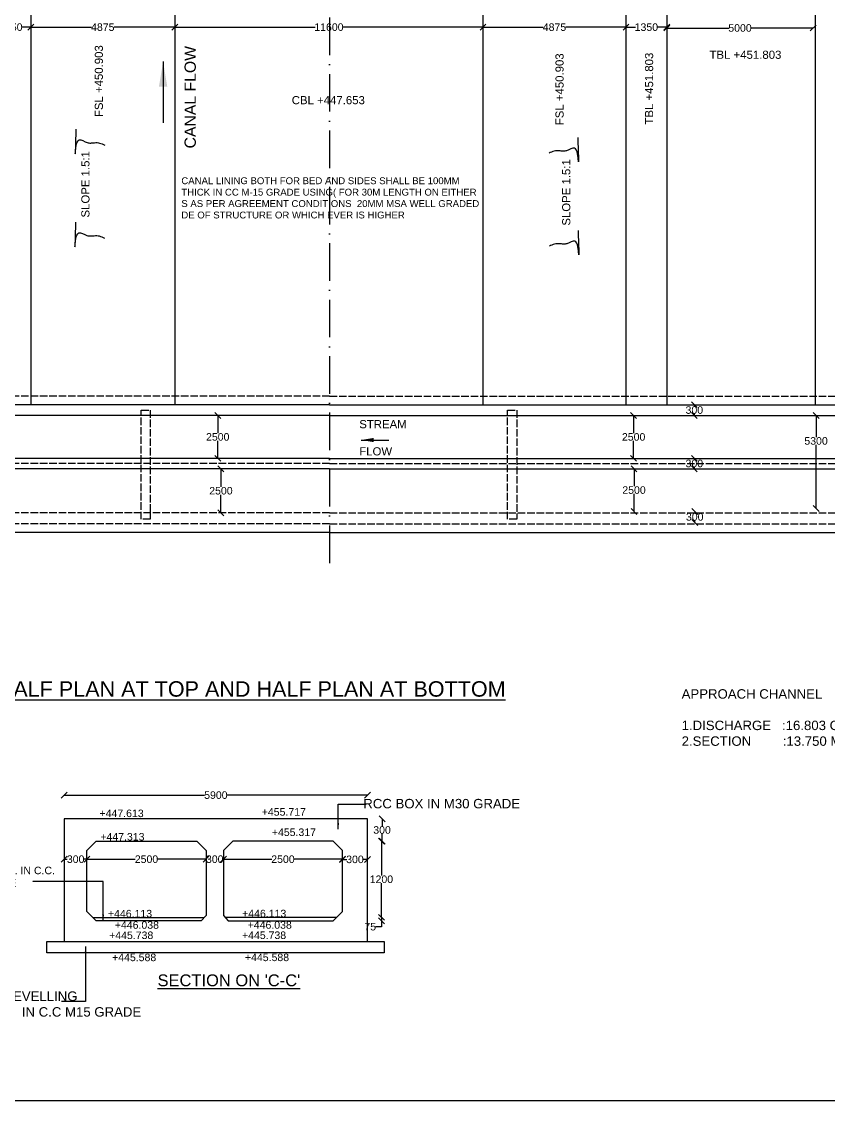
# Model space of a CAD drawing. Header units: millimetres. Extents: x 5124 to 3633060, y 2311 to 45957943.
# Drawn here: x 3599279 to 3612145, y 45929892 to 45947104 of the extents above; entities that cross this region are included whole.
import ezdxf

# ---------------------------------------------------------------- set-up
doc = ezdxf.new("R2010")
doc.units = ezdxf.units.MM
doc.header["$MEASUREMENT"] = 0
doc.linetypes.add('ACAD_ISO02W100', pattern=[15, 12, -3])
doc.linetypes.add('ACAD_ISO10W100', pattern=[18, 12, -3, 0, -3])
for name, color, linetype in [('DIMENSION', 7, 'Continuous'), ('DRAWING', 7, 'Continuous'), ('TEXT', 7, 'Continuous')]:
    doc.layers.add(name, color=color, linetype=linetype)
doc.styles.get("Standard").update_dxf_attribs({"font": 'arial.ttf', "height": 120})
doc.dimstyles.get("Standard").update_dxf_attribs({"dimtxt": 200, "dimasz": 110, "dimexe": 0.18, "dimexo": 0.0625, "dimgap": 0.09, "dimtad": 0, "dimtih": 1, "dimtoh": 1, "dimdec": 0, "dimzin": 0, "dimdsep": 46, "dimtxsty": 'Standard', "dimblk": 'OBLIQUE', "dimcen": 0.09, "dimse1": 1, "dimse2": 1, "dimadec": 0, "dimazin": 0, "dimtfac": 1, "dimtdec": 0, "dimtofl": 0, "dimtmove": 0, "dimatfit": 3, "dimfxl": 1, "dimtolj": 1, "dimtzin": 0, "dimarcsym": 0})

# ---------------------------------------------------------------- blocks, each defined once
blk = doc.blocks.new('_Oblique')
at = {"color": 0, "linetype": 'ByBlock', "lineweight": -2}
blk.add_line((-0.5, -0.5), (0.5, 0.5), dxfattribs=at)
blk = doc.blocks.new('*D60')
at = {"layer": 'Defpoints', "color": 0, "transparency": 16777216}
for p in [(3604795, 45934762), (3599959, 45934386), (3604795, 45934386)]:
    blk.add_point(p, dxfattribs=at)
at = {"layer": 'DIMENSION', "color": 0, "lineweight": -2, "transparency": 16777216}
for p, q in [((3599959, 45934762), (3602198, 45934762)), ((3604795, 45934762), (3602556, 45934762))]:
    blk.add_line(p, q, dxfattribs=at)
at = {"layer": 'DIMENSION', "color": 0, "lineweight": -2, "transparency": 16777216, "xscale": 95, "yscale": 95, "zscale": 95, "rotation": 180}
blk.add_blockref('_Oblique', (3599959, 45934762), dxfattribs=at)
at = {"layer": 'DIMENSION', "color": 0, "lineweight": -2, "transparency": 16777216, "xscale": 95, "yscale": 95, "zscale": 95}
blk.add_blockref('_Oblique', (3604795, 45934762), dxfattribs=at)
at = {"layer": 'DIMENSION', "color": 0, "transparency": 16777216, "insert": (3602377, 45934762), "char_height": 120, "attachment_point": 5}
blk.add_mtext('\\A1;5900', dxfattribs=at)
blk = doc.blocks.new('*D61')
at = {"layer": 'Defpoints', "color": 0, "transparency": 16777216}
for p in [(3599959, 45933740), (3599959, 45933740), (3600322, 45933740)]:
    blk.add_point(p, dxfattribs=at)
at = {"layer": 'DIMENSION', "color": 0, "lineweight": -2, "transparency": 16777216}
for p, q in [((3599959, 45933740), (3600008, 45933740)), ((3600322, 45933740), (3600273, 45933740))]:
    blk.add_line(p, q, dxfattribs=at)
at = {"layer": 'DIMENSION', "color": 0, "lineweight": -2, "transparency": 16777216, "xscale": 95, "yscale": 95, "zscale": 95, "rotation": 180}
blk.add_blockref('_Oblique', (3599959, 45933740), dxfattribs=at)
at = {"layer": 'DIMENSION', "color": 0, "lineweight": -2, "transparency": 16777216, "xscale": 95, "yscale": 95, "zscale": 95}
blk.add_blockref('_Oblique', (3600322, 45933740), dxfattribs=at)
at = {"layer": 'DIMENSION', "color": 0, "transparency": 16777216, "insert": (3600141, 45933740), "char_height": 120, "attachment_point": 5}
blk.add_mtext('\\A1;300', dxfattribs=at)
blk = doc.blocks.new('*D62')
at = {"layer": 'Defpoints', "color": 0, "transparency": 16777216}
for p in [(3602220, 45937515), (3600322, 45933740), (3602220, 45933740)]:
    blk.add_point(p, dxfattribs=at)
at = {"layer": 'DIMENSION', "color": 0, "lineweight": -2, "transparency": 16777216}
for p, q in [((3600322, 45933740), (3601091, 45933740)), ((3602220, 45933740), (3601451, 45933740))]:
    blk.add_line(p, q, dxfattribs=at)
at = {"layer": 'DIMENSION', "color": 0, "lineweight": -2, "transparency": 16777216, "xscale": 95, "yscale": 95, "zscale": 95, "rotation": 180}
blk.add_blockref('_Oblique', (3600322, 45933740), dxfattribs=at)
at = {"layer": 'DIMENSION', "color": 0, "lineweight": -2, "transparency": 16777216, "xscale": 95, "yscale": 95, "zscale": 95}
blk.add_blockref('_Oblique', (3602220, 45933740), dxfattribs=at)
at = {"layer": 'DIMENSION', "color": 0, "transparency": 16777216, "insert": (3601271, 45933740), "char_height": 120, "attachment_point": 5}
blk.add_mtext('\\A1;2500', dxfattribs=at)
blk = doc.blocks.new('*D63')
at = {"layer": 'Defpoints', "color": 0, "transparency": 16777216}
for p in [(3602497, 45937515), (3602220, 45933740), (3602497, 45933740)]:
    blk.add_point(p, dxfattribs=at)
at = {"layer": 'DIMENSION', "color": 0, "lineweight": -2, "transparency": 16777216}
for p, q in [((3602220, 45933740), (3602226, 45933740)), ((3602497, 45933740), (3602491, 45933740))]:
    blk.add_line(p, q, dxfattribs=at)
at = {"layer": 'DIMENSION', "color": 0, "lineweight": -2, "transparency": 16777216, "xscale": 95, "yscale": 95, "zscale": 95, "rotation": 180}
blk.add_blockref('_Oblique', (3602220, 45933740), dxfattribs=at)
at = {"layer": 'DIMENSION', "color": 0, "lineweight": -2, "transparency": 16777216, "xscale": 95, "yscale": 95, "zscale": 95}
blk.add_blockref('_Oblique', (3602497, 45933740), dxfattribs=at)
at = {"layer": 'DIMENSION', "color": 0, "transparency": 16777216, "insert": (3602359, 45933740), "char_height": 120, "attachment_point": 5}
blk.add_mtext('\\A1;300', dxfattribs=at)
blk = doc.blocks.new('*D64')
at = {"layer": 'Defpoints', "color": 0, "transparency": 16777216}
for p in [(3604396, 45937515), (3602497, 45933740), (3604396, 45933740)]:
    blk.add_point(p, dxfattribs=at)
at = {"layer": 'DIMENSION', "color": 0, "lineweight": -2, "transparency": 16777216}
for p, q in [((3602497, 45933740), (3603267, 45933740)), ((3604396, 45933740), (3603627, 45933740))]:
    blk.add_line(p, q, dxfattribs=at)
at = {"layer": 'DIMENSION', "color": 0, "lineweight": -2, "transparency": 16777216, "xscale": 95, "yscale": 95, "zscale": 95, "rotation": 180}
blk.add_blockref('_Oblique', (3602497, 45933740), dxfattribs=at)
at = {"layer": 'DIMENSION', "color": 0, "lineweight": -2, "transparency": 16777216, "xscale": 95, "yscale": 95, "zscale": 95}
blk.add_blockref('_Oblique', (3604396, 45933740), dxfattribs=at)
at = {"layer": 'DIMENSION', "color": 0, "transparency": 16777216, "insert": (3603447, 45933740), "char_height": 120, "attachment_point": 5}
blk.add_mtext('\\A1;2500', dxfattribs=at)
blk = doc.blocks.new('*D65')
at = {"layer": 'Defpoints', "color": 0, "transparency": 16777216}
for p in [(3604795, 45937515), (3604396, 45933740), (3604795, 45933737)]:
    blk.add_point(p, dxfattribs=at)
at = {"layer": 'DIMENSION', "color": 0, "lineweight": -2, "transparency": 16777216}
for p, q in [((3604396, 45933737), (3604463, 45933737)), ((3604795, 45933737), (3604728, 45933737))]:
    blk.add_line(p, q, dxfattribs=at)
at = {"layer": 'DIMENSION', "color": 0, "lineweight": -2, "transparency": 16777216, "xscale": 95, "yscale": 95, "zscale": 95, "rotation": 180}
blk.add_blockref('_Oblique', (3604396, 45933737), dxfattribs=at)
at = {"layer": 'DIMENSION', "color": 0, "lineweight": -2, "transparency": 16777216, "xscale": 95, "yscale": 95, "zscale": 95}
blk.add_blockref('_Oblique', (3604795, 45933737), dxfattribs=at)
at = {"layer": 'DIMENSION', "color": 0, "transparency": 16777216, "insert": (3604595, 45933737), "char_height": 120, "attachment_point": 5}
blk.add_mtext('\\A1;300', dxfattribs=at)
blk = doc.blocks.new('*D66')
at = {"layer": 'Defpoints', "color": 0, "transparency": 16777216}
for p in [(3604248, 45934386), (3605027, 45934386), (3604248, 45934027)]:
    blk.add_point(p, dxfattribs=at)
at = {"layer": 'DIMENSION', "color": 0, "lineweight": -2, "transparency": 16777216}
for p, q in [((3605027, 45934386), (3605027, 45934268)), ((3605027, 45934027), (3605027, 45934145))]:
    blk.add_line(p, q, dxfattribs=at)
at = {"layer": 'DIMENSION', "color": 0, "lineweight": -2, "transparency": 16777216, "xscale": 95, "yscale": 95, "zscale": 95}
for p, rotation in [((3605027, 45934386), 90), ((3605027, 45934027), 270)]:
    blk.add_blockref('_Oblique', p, dxfattribs=dict(at, rotation=rotation))
at = {"layer": 'DIMENSION', "color": 0, "transparency": 16777216, "insert": (3605027, 45934206), "char_height": 120, "attachment_point": 5}
blk.add_mtext('\\A1;300', dxfattribs=at)
blk = doc.blocks.new('*D67')
at = {"layer": 'Defpoints', "color": 0, "transparency": 16777216}
for p in [(3604248, 45934027), (3604302, 45932813), (3605017, 45932813)]:
    blk.add_point(p, dxfattribs=at)
at = {"layer": 'DIMENSION', "color": 0, "lineweight": -2, "transparency": 16777216}
for p, q in [((3605017, 45934027), (3605017, 45933481)), ((3605017, 45932813), (3605017, 45933358))]:
    blk.add_line(p, q, dxfattribs=at)
at = {"layer": 'DIMENSION', "color": 0, "lineweight": -2, "transparency": 16777216, "xscale": 95, "yscale": 95, "zscale": 95}
for p, rotation in [((3605017, 45934027), 90), ((3605017, 45932813), 270)]:
    blk.add_blockref('_Oblique', p, dxfattribs=dict(at, rotation=rotation))
at = {"layer": 'DIMENSION', "color": 0, "transparency": 16777216, "insert": (3605017, 45933420), "char_height": 120, "attachment_point": 5}
blk.add_mtext('\\A1;1200', dxfattribs=at)
blk = doc.blocks.new('*D68')
at = {"layer": 'Defpoints', "color": 0, "transparency": 16777216}
for p in [(3604248, 45932758), (3604302, 45932813), (3605019, 45932758)]:
    blk.add_point(p, dxfattribs=at)
at = {"layer": 'DIMENSION', "color": 0, "lineweight": -2, "transparency": 16777216}
for p, q in [((3605019, 45932813), (3605019, 45932758)), ((3605019, 45932758), (3605019, 45932663)), ((3605019, 45932663), (3604924, 45932663))]:
    blk.add_line(p, q, dxfattribs=at)
at = {"layer": 'DIMENSION', "color": 0, "lineweight": -2, "transparency": 16777216, "xscale": 95, "yscale": 95, "zscale": 95}
for p, rotation in [((3605019, 45932813), 90), ((3605019, 45932758), 270)]:
    blk.add_blockref('_Oblique', p, dxfattribs=dict(at, rotation=rotation))
at = {"layer": 'DIMENSION', "color": 0, "transparency": 16777216, "insert": (3604838, 45932663), "char_height": 120, "attachment_point": 5}
blk.add_mtext('\\A1;75', dxfattribs=at)
blk = doc.blocks.new('*D150')
at = {"layer": 'Defpoints', "color": 0, "linetype": 'Continuous', "transparency": 16777216}
for p in [(3602407, 45940818), (3602407, 45940818), (3602462, 45940136)]:
    blk.add_point(p, dxfattribs=at)
at = {"layer": 'DIMENSION', "color": 0, "linetype": 'Continuous', "lineweight": -2, "transparency": 16777216}
for p, q in [((3602407, 45940818), (3602407, 45940538)), ((3602407, 45940136), (3602407, 45940416))]:
    blk.add_line(p, q, dxfattribs=at)
at = {"layer": 'DIMENSION', "color": 0, "linetype": 'Continuous', "lineweight": -2, "transparency": 16777216, "xscale": 95, "yscale": 95, "zscale": 95}
for p, rotation in [((3602407, 45940818), 90), ((3602407, 45940136), 270)]:
    blk.add_blockref('_Oblique', p, dxfattribs=dict(at, rotation=rotation))
at = {"layer": 'DIMENSION', "color": 0, "linetype": 'Continuous', "transparency": 16777216, "insert": (3602407, 45940477), "char_height": 120, "attachment_point": 5}
blk.add_mtext('\\A1;2500', dxfattribs=at)
blk = doc.blocks.new('*D151')
at = {"layer": 'Defpoints', "color": 0, "linetype": 'Continuous', "transparency": 16777216}
for p in [(3602458, 45939970), (3602458, 45939265), (3602458, 45939265)]:
    blk.add_point(p, dxfattribs=at)
at = {"layer": 'DIMENSION', "color": 0, "linetype": 'Continuous', "lineweight": -2, "transparency": 16777216}
for p, q in [((3602458, 45939970), (3602458, 45939679)), ((3602458, 45939265), (3602458, 45939556))]:
    blk.add_line(p, q, dxfattribs=at)
at = {"layer": 'DIMENSION', "color": 0, "linetype": 'Continuous', "lineweight": -2, "transparency": 16777216, "xscale": 95, "yscale": 95, "zscale": 95}
for p, rotation in [((3602458, 45939970), 90), ((3602458, 45939265), 270)]:
    blk.add_blockref('_Oblique', p, dxfattribs=dict(at, rotation=rotation))
at = {"layer": 'DIMENSION', "color": 0, "linetype": 'Continuous', "transparency": 16777216, "insert": (3602458, 45939618), "char_height": 120, "attachment_point": 5}
blk.add_mtext('\\A1;2500', dxfattribs=at)
blk = doc.blocks.new('*D153')
at = {"layer": 'Defpoints', "color": 0, "linetype": 'Continuous', "transparency": 16777216}
for p in [(3598790, 45947014), (3599426, 45947014), (3599426, 45947014)]:
    blk.add_point(p, dxfattribs=at)
at = {"layer": 'DIMENSION', "color": 0, "linetype": 'Continuous', "lineweight": -2, "transparency": 16777216}
for p, q in [((3598790, 45947014), (3598934, 45947014)), ((3599426, 45947014), (3599281, 45947014))]:
    blk.add_line(p, q, dxfattribs=at)
at = {"layer": 'DIMENSION', "color": 0, "linetype": 'Continuous', "lineweight": -2, "transparency": 16777216, "xscale": 95, "yscale": 95, "zscale": 95, "rotation": 180}
blk.add_blockref('_Oblique', (3598790, 45947014), dxfattribs=at)
at = {"layer": 'DIMENSION', "color": 0, "linetype": 'Continuous', "lineweight": -2, "transparency": 16777216, "xscale": 95, "yscale": 95, "zscale": 95}
blk.add_blockref('_Oblique', (3599426, 45947014), dxfattribs=at)
at = {"layer": 'DIMENSION', "color": 0, "linetype": 'Continuous', "transparency": 16777216, "insert": (3599108, 45947014), "char_height": 120, "attachment_point": 5}
blk.add_mtext('\\A1;1350', dxfattribs=at)
blk = doc.blocks.new('*D155')
at = {"layer": 'Defpoints', "color": 0, "linetype": 'Continuous', "transparency": 16777216}
for p in [(3599426, 45947014), (3601723, 45947014), (3601723, 45947014)]:
    blk.add_point(p, dxfattribs=at)
at = {"layer": 'DIMENSION', "color": 0, "linetype": 'Continuous', "lineweight": -2, "transparency": 16777216}
for p, q in [((3599426, 45947014), (3600392, 45947014)), ((3601723, 45947014), (3600756, 45947014))]:
    blk.add_line(p, q, dxfattribs=at)
at = {"layer": 'DIMENSION', "color": 0, "linetype": 'Continuous', "lineweight": -2, "transparency": 16777216, "xscale": 95, "yscale": 95, "zscale": 95, "rotation": 180}
blk.add_blockref('_Oblique', (3599426, 45947014), dxfattribs=at)
at = {"layer": 'DIMENSION', "color": 0, "linetype": 'Continuous', "lineweight": -2, "transparency": 16777216, "xscale": 95, "yscale": 95, "zscale": 95}
blk.add_blockref('_Oblique', (3601723, 45947014), dxfattribs=at)
at = {"layer": 'DIMENSION', "color": 0, "linetype": 'Continuous', "transparency": 16777216, "insert": (3600574, 45947014), "char_height": 120, "attachment_point": 5}
blk.add_mtext('\\A1;4875', dxfattribs=at)
blk = doc.blocks.new('*D156')
at = {"layer": 'Defpoints', "color": 0, "linetype": 'Continuous', "transparency": 16777216}
for p in [(3601723, 45947014), (3606637, 45947014), (3606637, 45947014)]:
    blk.add_point(p, dxfattribs=at)
at = {"layer": 'DIMENSION', "color": 0, "linetype": 'Continuous', "lineweight": -2, "transparency": 16777216}
for p, q in [((3601723, 45947014), (3603960, 45947014)), ((3606637, 45947014), (3604400, 45947014))]:
    blk.add_line(p, q, dxfattribs=at)
at = {"layer": 'DIMENSION', "color": 0, "linetype": 'Continuous', "lineweight": -2, "transparency": 16777216, "xscale": 95, "yscale": 95, "zscale": 95, "rotation": 180}
blk.add_blockref('_Oblique', (3601723, 45947014), dxfattribs=at)
at = {"layer": 'DIMENSION', "color": 0, "linetype": 'Continuous', "lineweight": -2, "transparency": 16777216, "xscale": 95, "yscale": 95, "zscale": 95}
blk.add_blockref('_Oblique', (3606637, 45947014), dxfattribs=at)
at = {"layer": 'DIMENSION', "color": 0, "linetype": 'Continuous', "transparency": 16777216, "insert": (3604180, 45947014), "char_height": 120, "attachment_point": 5}
blk.add_mtext('\\A1;11600', dxfattribs=at)
blk = doc.blocks.new('*D158')
at = {"layer": 'Defpoints', "color": 0, "linetype": 'Continuous', "transparency": 16777216}
for p in [(3606637, 45947014), (3608917, 45947014), (3608917, 45947014)]:
    blk.add_point(p, dxfattribs=at)
at = {"layer": 'DIMENSION', "color": 0, "linetype": 'Continuous', "lineweight": -2, "transparency": 16777216}
for p, q in [((3606637, 45947014), (3607595, 45947014)), ((3608917, 45947014), (3607959, 45947014))]:
    blk.add_line(p, q, dxfattribs=at)
at = {"layer": 'DIMENSION', "color": 0, "linetype": 'Continuous', "lineweight": -2, "transparency": 16777216, "xscale": 95, "yscale": 95, "zscale": 95, "rotation": 180}
blk.add_blockref('_Oblique', (3606637, 45947014), dxfattribs=at)
at = {"layer": 'DIMENSION', "color": 0, "linetype": 'Continuous', "lineweight": -2, "transparency": 16777216, "xscale": 95, "yscale": 95, "zscale": 95}
blk.add_blockref('_Oblique', (3608917, 45947014), dxfattribs=at)
at = {"layer": 'DIMENSION', "color": 0, "linetype": 'Continuous', "transparency": 16777216, "insert": (3607777, 45947014), "char_height": 120, "attachment_point": 5}
blk.add_mtext('\\A1;4875', dxfattribs=at)
blk = doc.blocks.new('*D159')
at = {"layer": 'Defpoints', "color": 0, "linetype": 'Continuous', "transparency": 16777216}
for p in [(3608917, 45947014), (3609567, 45947014), (3609567, 45947014)]:
    blk.add_point(p, dxfattribs=at)
at = {"layer": 'DIMENSION', "color": 0, "linetype": 'Continuous', "lineweight": -2, "transparency": 16777216}
for p, q in [((3608917, 45947014), (3609069, 45947014)), ((3609567, 45947014), (3609415, 45947014))]:
    blk.add_line(p, q, dxfattribs=at)
at = {"layer": 'DIMENSION', "color": 0, "linetype": 'Continuous', "lineweight": -2, "transparency": 16777216, "xscale": 95, "yscale": 95, "zscale": 95, "rotation": 180}
blk.add_blockref('_Oblique', (3608917, 45947014), dxfattribs=at)
at = {"layer": 'DIMENSION', "color": 0, "linetype": 'Continuous', "lineweight": -2, "transparency": 16777216, "xscale": 95, "yscale": 95, "zscale": 95}
blk.add_blockref('_Oblique', (3609567, 45947014), dxfattribs=at)
at = {"layer": 'DIMENSION', "color": 0, "linetype": 'Continuous', "transparency": 16777216, "insert": (3609242, 45947014), "char_height": 120, "attachment_point": 5}
blk.add_mtext('\\A1;1350', dxfattribs=at)
blk = doc.blocks.new('*D160')
at = {"layer": 'Defpoints', "color": 0, "linetype": 'Continuous', "transparency": 16777216}
for p in [(3609567, 45947014), (3611903, 45947014), (3611903, 45947001)]:
    blk.add_point(p, dxfattribs=at)
at = {"layer": 'DIMENSION', "color": 0, "linetype": 'Continuous', "lineweight": -2, "transparency": 16777216}
for p, q in [((3609567, 45947001), (3610556, 45947001)), ((3611903, 45947001), (3610914, 45947001))]:
    blk.add_line(p, q, dxfattribs=at)
at = {"layer": 'DIMENSION', "color": 0, "linetype": 'Continuous', "lineweight": -2, "transparency": 16777216, "xscale": 95, "yscale": 95, "zscale": 95, "rotation": 180}
blk.add_blockref('_Oblique', (3609567, 45947001), dxfattribs=at)
at = {"layer": 'DIMENSION', "color": 0, "linetype": 'Continuous', "lineweight": -2, "transparency": 16777216, "xscale": 95, "yscale": 95, "zscale": 95}
blk.add_blockref('_Oblique', (3611903, 45947001), dxfattribs=at)
at = {"layer": 'DIMENSION', "color": 0, "linetype": 'Continuous', "transparency": 16777216, "insert": (3610735, 45947001), "char_height": 120, "attachment_point": 5}
blk.add_mtext('\\A1;5000', dxfattribs=at)
blk = doc.blocks.new('*D163')
at = {"layer": 'Defpoints', "color": 0, "linetype": 'Continuous', "transparency": 16777216}
for p in [(3609039, 45940818), (3609039, 45940818), (3609039, 45940136)]:
    blk.add_point(p, dxfattribs=at)
at = {"layer": 'DIMENSION', "color": 0, "linetype": 'Continuous', "lineweight": -2, "transparency": 16777216}
for p, q in [((3609039, 45940818), (3609039, 45940538)), ((3609039, 45940136), (3609039, 45940416))]:
    blk.add_line(p, q, dxfattribs=at)
at = {"layer": 'DIMENSION', "color": 0, "linetype": 'Continuous', "lineweight": -2, "transparency": 16777216, "xscale": 95, "yscale": 95, "zscale": 95}
for p, rotation in [((3609039, 45940818), 90), ((3609039, 45940136), 270)]:
    blk.add_blockref('_Oblique', p, dxfattribs=dict(at, rotation=rotation))
at = {"layer": 'DIMENSION', "color": 0, "linetype": 'Continuous', "transparency": 16777216, "insert": (3609039, 45940477), "char_height": 120, "attachment_point": 5}
blk.add_mtext('\\A1;2500', dxfattribs=at)
blk = doc.blocks.new('*D164')
at = {"layer": 'Defpoints', "color": 0, "linetype": 'Continuous', "transparency": 16777216}
for p in [(3610007, 45940136), (3610007, 45940136), (3610007, 45939970)]:
    blk.add_point(p, dxfattribs=at)
at = {"layer": 'DIMENSION', "color": 0, "linetype": 'Continuous', "lineweight": -2, "transparency": 16777216}
for p, q in [((3610007, 45940136), (3610007, 45940114)), ((3610007, 45939970), (3610007, 45939991))]:
    blk.add_line(p, q, dxfattribs=at)
at = {"layer": 'DIMENSION', "color": 0, "linetype": 'Continuous', "lineweight": -2, "transparency": 16777216, "xscale": 95, "yscale": 95, "zscale": 95}
for p, rotation in [((3610007, 45940136), 90), ((3610007, 45939970), 270)]:
    blk.add_blockref('_Oblique', p, dxfattribs=dict(at, rotation=rotation))
at = {"layer": 'DIMENSION', "color": 0, "linetype": 'Continuous', "transparency": 16777216, "insert": (3610007, 45940053), "char_height": 120, "attachment_point": 5}
blk.add_mtext('\\A1;300', dxfattribs=at)
blk = doc.blocks.new('*D165')
at = {"layer": 'Defpoints', "color": 0, "linetype": 'Continuous', "transparency": 16777216}
for p in [(3610007, 45940992), (3610007, 45940992), (3610007, 45940818)]:
    blk.add_point(p, dxfattribs=at)
at = {"layer": 'DIMENSION', "color": 0, "linetype": 'Continuous', "lineweight": -2, "transparency": 16777216}
for p, q in [((3610007, 45940992), (3610007, 45940966)), ((3610007, 45940818), (3610007, 45940844))]:
    blk.add_line(p, q, dxfattribs=at)
at = {"layer": 'DIMENSION', "color": 0, "linetype": 'Continuous', "lineweight": -2, "transparency": 16777216, "xscale": 95, "yscale": 95, "zscale": 95}
for p, rotation in [((3610007, 45940992), 90), ((3610007, 45940818), 270)]:
    blk.add_blockref('_Oblique', p, dxfattribs=dict(at, rotation=rotation))
at = {"layer": 'DIMENSION', "color": 0, "linetype": 'Continuous', "transparency": 16777216, "insert": (3610007, 45940905), "char_height": 120, "attachment_point": 5}
blk.add_mtext('\\A1;300', dxfattribs=at)
blk = doc.blocks.new('*D166')
at = {"layer": 'Defpoints', "color": 0, "linetype": 'Continuous', "transparency": 16777216}
for p in [(3611937, 45940818), (3611927, 45939334), (3611948, 45939334)]:
    blk.add_point(p, dxfattribs=at)
at = {"layer": 'DIMENSION', "color": 0, "linetype": 'Continuous', "lineweight": -2, "transparency": 16777216}
for p, q in [((3611948, 45940818), (3611948, 45940474)), ((3611948, 45939334), (3611948, 45940351))]:
    blk.add_line(p, q, dxfattribs=at)
at = {"layer": 'DIMENSION', "color": 0, "linetype": 'Continuous', "lineweight": -2, "transparency": 16777216, "xscale": 95, "yscale": 95, "zscale": 95}
for p, rotation in [((3611948, 45940818), 90), ((3611948, 45939334), 270)]:
    blk.add_blockref('_Oblique', p, dxfattribs=dict(at, rotation=rotation))
at = {"layer": 'DIMENSION', "color": 0, "linetype": 'Continuous', "transparency": 16777216, "insert": (3611948, 45940413), "char_height": 120, "attachment_point": 5}
blk.add_mtext('\\A1;5300', dxfattribs=at)
blk = doc.blocks.new('*D161')
at = {"layer": 'Defpoints', "color": 0, "linetype": 'Continuous', "transparency": 16777216}
for p in [(3609045, 45939970), (3609045, 45939287), (3609045, 45939287)]:
    blk.add_point(p, dxfattribs=at)
at = {"layer": 'DIMENSION', "color": 0, "linetype": 'Continuous', "lineweight": -2, "transparency": 16777216}
for p, q in [((3609045, 45939970), (3609045, 45939690)), ((3609045, 45939287), (3609045, 45939567))]:
    blk.add_line(p, q, dxfattribs=at)
at = {"layer": 'DIMENSION', "color": 0, "linetype": 'Continuous', "lineweight": -2, "transparency": 16777216, "xscale": 95, "yscale": 95, "zscale": 95}
for p, rotation in [((3609045, 45939970), 90), ((3609045, 45939287), 270)]:
    blk.add_blockref('_Oblique', p, dxfattribs=dict(at, rotation=rotation))
at = {"layer": 'DIMENSION', "color": 0, "linetype": 'Continuous', "transparency": 16777216, "insert": (3609045, 45939629), "char_height": 120, "attachment_point": 5}
blk.add_mtext('\\A1;2500', dxfattribs=at)
blk = doc.blocks.new('*D162')
at = {"layer": 'Defpoints', "color": 0, "linetype": 'Continuous', "transparency": 16777216}
for p in [(3610013, 45939287), (3610013, 45939114), (3610013, 45939114)]:
    blk.add_point(p, dxfattribs=at)
at = {"layer": 'DIMENSION', "color": 0, "linetype": 'Continuous', "lineweight": -2, "transparency": 16777216}
for p, q in [((3610013, 45939287), (3610013, 45939262)), ((3610013, 45939114), (3610013, 45939139))]:
    blk.add_line(p, q, dxfattribs=at)
at = {"layer": 'DIMENSION', "color": 0, "linetype": 'Continuous', "lineweight": -2, "transparency": 16777216, "xscale": 95, "yscale": 95, "zscale": 95}
for p, rotation in [((3610013, 45939287), 90), ((3610013, 45939114), 270)]:
    blk.add_blockref('_Oblique', p, dxfattribs=dict(at, rotation=rotation))
at = {"layer": 'DIMENSION', "color": 0, "linetype": 'Continuous', "transparency": 16777216, "insert": (3610013, 45939201), "char_height": 120, "attachment_point": 5}
blk.add_mtext('\\A1;300', dxfattribs=at)

msp = doc.modelspace()

# ---------------------------------------------------------------- linework, layer by layer
at = {"layer": 'DIMENSION', "linetype": 'Continuous'}
for points in [[(3600145.6, 45945385.3), (3600136.8, 45945009.6), (3600198, 45945215), (3600325.4, 45945173.4), (3600381.7, 45945166.1), (3600440.5, 45945171), (3600523.7, 45945166.1), (3600604.5, 45945131.9)], [(3608149.2, 45945255.6), (3608157.9, 45944879.8), (3608096.7, 45945085.3), (3607969.4, 45945043.7), (3607913.1, 45945036.3), (3607854.3, 45945041.2), (3607771, 45945036.3), (3607690.2, 45945002.1)], [(3600140.7, 45943902), (3600131.9, 45943526.2), (3600193.1, 45943731.6), (3600320.4, 45943690.1), (3600376.7, 45943682.7), (3600435.5, 45943687.6), (3600518.8, 45943682.7), (3600599.6, 45943648.5)], [(3608154.1, 45943772.2), (3608162.9, 45943396.4), (3608101.7, 45943601.9), (3607974.3, 45943560.3), (3607918, 45943553), (3607859.2, 45943557.9), (3607776, 45943553), (3607695.2, 45943518.7)]]:
    msp.add_spline(points, degree=3, dxfattribs=at)
at = {"layer": 'DRAWING', "linetype": 'Continuous'}
msp.add_lwpolyline([(3633060.5, 45957943), (3580698, 45957943), (3580698, 45929892), (3633060.5, 45929892)], close=True, dxfattribs=at)
at = {"layer": 'DRAWING', "linetype": 'ACAD_ISO10W100', "ltscale": 50}
msp.add_lwpolyline([(3604191, 45949866.9), (3604191, 45938323.8)], dxfattribs=at)
at = {"layer": 'DRAWING', "linetype": 'Continuous'}
for points in [[(3599425.5, 45949573.9), (3599425.5, 45940991.7)], [(3601722.5, 45949573.9), (3601722.5, 45940991.7)], [(3606636.7, 45949573.9), (3606636.7, 45940991.7)], [(3608916.8, 45949573.9), (3608916.8, 45940991.7)], [(3609567.3, 45949573.9), (3609567.3, 45940991.7)], [(3611934.5, 45949573.9), (3611934.5, 45940991.7)], [(3604191, 45940991.7), (3592659.9, 45940991.7)], [(3604191, 45940991.7), (3613404.6, 45940991.7)], [(3604191, 45940818.3), (3592659.9, 45940818.3)], [(3604191, 45940818.3), (3613404.6, 45940818.3)], [(3604191, 45940135.5), (3592659.9, 45940135.5)], [(3604191, 45940135.5), (3613404.6, 45940135.5)], [(3604191, 45939970), (3592659.9, 45939970)], [(3604191, 45939970), (3613404.6, 45939970)], [(3604191, 45938951.6), (3593594.3, 45938951.6)], [(3604191, 45938951.6), (3612470.3, 45938951.6)], [(3602220.3, 45932842), (3602142, 45932758.2)], [(3602497.5, 45932841), (3602575.5, 45932758.2)]]:
    msp.add_lwpolyline(points, dxfattribs=at)
at = {"layer": 'DRAWING', "linetype": 'ACAD_ISO02W100', "ltscale": 10}
for points in [[(3604191, 45941129.9), (3593594.3, 45941129.9)], [(3604191, 45941129.9), (3612604.6, 45941129.9)], [(3604191, 45940052.8), (3581096.2, 45940052.8)], [(3604191, 45940052.8), (3623532.4, 45940052.8)], [(3604191, 45939265.1), (3592659.9, 45939265.1)], [(3604191, 45939265.1), (3613404.6, 45939265.1)], [(3604191, 45939091.1), (3592659.9, 45939091.1)], [(3604191, 45939091.1), (3613404.6, 45939091.1)]]:
    msp.add_lwpolyline(points, dxfattribs=at)
for points in [[(3601185.9, 45940903.3), (3601331.9, 45940903.3), (3601331.9, 45939164.5), (3601185.9, 45939164.5)], [(3607030.2, 45940903.3), (3607176.3, 45940903.3), (3607176.3, 45939164.5), (3607030.2, 45939164.5)]]:
    msp.add_lwpolyline(points, close=True, dxfattribs=at)
at = {"layer": 'DRAWING'}
for points in [[(3599959, 45932429.6), (3604794.5, 45932429.6), (3604794.5, 45934385.5), (3599959, 45934385.5)], [(3599679.3, 45932429.6), (3605062.3, 45932429.6), (3605062.3, 45932246.5), (3599679.3, 45932246.5)]]:
    msp.add_lwpolyline(points, close=True, dxfattribs=at)
for points in [[(3602142, 45932758.2), (3600469.7, 45932758.2), (3600322.1, 45932905.8), (3600322.1, 45933879.2), (3600469.7, 45934026.8), (3602072.7, 45934026.8), (3602220.3, 45933879.2), (3602220.3, 45932842)], [(3602575.5, 45932758.2), (3604248.1, 45932758.2), (3604395.7, 45932905.8), (3604395.7, 45933879.2), (3604248.1, 45934026.8), (3602645.1, 45934026.8), (3602497.5, 45933879.2), (3602497.5, 45932841)], [(3600415.3, 45932812.5), (3602192.8, 45932812.5)], [(3604302.5, 45932812.5), (3602524.3, 45932812.5)]]:
    msp.add_lwpolyline(points, dxfattribs=at)

# ---------------------------------------------------------------- texts
at = {"layer": 'DIMENSION', "attachment_point": 1}
for s, insert, char_height, width in [('RCC BOX IN M30 GRADE', (3604728.1, 45934702), 150.503, 2552.299), ('+447.613', (3600521.9, 45934531.9), 120, 1578.869), ('+455.717', (3603108.9, 45934554.9), 120, 1578.869), ('+447.313', (3600535.3, 45934158), 120, 697.462), ('+455.317', (3603269.9, 45934230.7), 120, 1578.869), ('75 THK W.C. IN C.C. M35 GRADE', (3598228.1, 45933620.6), 120, 1578.869), ('+446.113', (3600656.7, 45932931.9), 120, 1578.869), ('+446.113', (3602795.7, 45932933.6), 120, 1578.869), ('+446.038', (3600765.9, 45932750.7), 120, 1578.869), ('+446.038', (3602884.4, 45932751.3), 120, 1578.869), ('+445.738', (3600675.4, 45932586.5), 120, 1578.869), ('+445.738', (3602793.9, 45932587.1), 120, 1578.869), ('+445.588', (3600722.5, 45932233.6), 120, 1578.869), ('+445.588', (3602841, 45932234.3), 120, 1578.869), ('150mm LEVELLING \\PCOURSE  IN C.C M15 GRADE', (3598266.4, 45931630.6), 150.503, 2925.126)]:
    msp.add_mtext(s, dxfattribs=dict(at, insert=insert, char_height=char_height, width=width))
at = {"layer": 'DRAWING', "linetype": 'Continuous', "insert": (3604663.4, 45940745.7), "char_height": 130, "width": 533.151, "attachment_point": 1}
msp.add_mtext('STREAM\\P \\PFLOW', dxfattribs=at)
at = {"layer": 'TEXT'}
for s, height, p in [('%%UHALF PLAN AT TOP AND HALF PLAN AT BOTTOM', 246.09, (3598898.9, 45936333.4)), ("%%USECTION ON 'C-C'", 188.129, (3601447, 45931713.8))]:
    msp.add_text(s, height=height, dxfattribs=at).set_placement(p)
at = {"layer": 'TEXT', "linetype": 'Continuous', "rotation": 90}
for s, insert, char_height, width, attachment_point in [('FSL +450.903', (3600446, 45945580.3), 130, 1165.65, 1), ('CANAL FLOW', (3601877.6, 45945079.7), 180, 2019.223, 1), ('FSL +450.903', (3607924.2, 45945450.6), 130, 1165.65, 7), ('TBL +451.803', (3609352, 45945461.2), 130, 1165.65, 7), ('SLOPE 1.5:1', (3600231.5, 45943977.8), 130, 1165.65, 1), ('SLOPE 1.5:1', (3608031, 45943848), 130, 1165.65, 7)]:
    msp.add_mtext(s, dxfattribs=dict(at, insert=insert, char_height=char_height, width=width, attachment_point=attachment_point))
at = {"layer": 'TEXT', "linetype": 'Continuous'}
for s, insert, char_height, width, attachment_point in [('TBL +451.803', (3611394.9, 45946639.4), 130, 1165.65, 3), ('CBL +447.653', (3603587.1, 45945914.8), 130, 1165.65, 1), ('\\PCANAL LINING BOTH FOR BED AND SIDES SHALL BE 100MM  THICK IN CC M-15 GRADE USING( FOR 30M LENGTH ON EITHER S AS PER AGREEMENT CONDITIONS  20MM MSA WELL GRADED DE OF STRUCTURE OR WHICH EVER IS HIGHER ', (3601826.5, 45944801), 109.3045, 4824.85, 1)]:
    msp.add_mtext(s, dxfattribs=dict(at, insert=insert, char_height=char_height, width=width, attachment_point=attachment_point))
at = {"layer": 'TEXT', "insert": (3609804.5, 45936452.4), "char_height": 150.503, "width": 4474.665, "attachment_point": 1}
msp.add_mtext('APPROACH CHANNEL\\P\\P1.DISCHARGE   :16.803 CUMECS\\P2.SECTION^I       :13.750 M * 1.200M', dxfattribs=at)

# ---------------------------------------------------------------- dimensions: what is measured, and where the dimension line sits
at = {"layer": 'DIMENSION', "linetype": 'Continuous'}
for base, p1, p2, text, picture, middle in [((3599425.5, 45947014), (3598789.9, 45947014), (3599425.5, 45947014), '1350', '*D153', (3599107.7, 45947014)), ((3601722.5, 45947014), (3599425.5, 45947014), (3601722.5, 45947014), '4875', '*D155', (3600574, 45947014)), ((3606636.7, 45947014), (3601722.5, 45947014), (3606636.7, 45947014), '11600', '*D156', (3604179.6, 45947014)), ((3608916.8, 45947014), (3606636.7, 45947014), (3608916.8, 45947014), '4875', '*D158', (3607776.8, 45947014)), ((3609567.3, 45947014), (3608916.8, 45947014), (3609567.3, 45947014), '1350', '*D159', (3609242, 45947014)), ((3611903.3, 45947001.3), (3609567.3, 45947014), (3611903.3, 45947014), '5000', '*D160', (3610735.3, 45947001.3))]:
    dim = msp.add_linear_dim(base=base, p1=p1, p2=p2, text=text, dimstyle='Standard', override={"dimasz": 95, "dimarcsym": 1}, dxfattribs=at)
    dim.commit()
    dim.dimension.update_dxf_attribs({"geometry": picture, "text_midpoint": middle})
for base, p1, p2, angle, text, picture, middle in [((3610006.9, 45940991.7), (3610006.9, 45940818.3), (3610006.9, 45940991.7), 90, '300', '*D165', (3610006.9, 45940905)), ((3602406.7, 45940818.3), (3602462.3, 45940135.5), (3602406.7, 45940818.3), 90, '2500', '*D150', (3602406.7, 45940476.9)), ((3609038.8, 45940818.3), (3609038.8, 45940135.5), (3609038.8, 45940818.3), 90, '2500', '*D163', (3609038.8, 45940476.9)), ((3610006.9, 45940135.5), (3610006.9, 45939970), (3610006.9, 45940135.5), 90, '300', '*D164', (3610006.9, 45940052.8)), ((3602458.3, 45939265.1), (3602458.3, 45939970), (3602458.3, 45939265.1), 90, '2500', '*D151', (3602458.3, 45939617.6)), ((3609045.4, 45939287.2), (3609045.4, 45939970.1), (3609045.4, 45939287.2), 270, '2500', '*D161', (3609045.4, 45939628.6)), ((3610013.5, 45939113.9), (3610013.5, 45939287.2), (3610013.5, 45939113.9), 270, '300', '*D162', (3610013.5, 45939200.6))]:
    dim = msp.add_linear_dim(base=base, p1=p1, p2=p2, angle=angle, text=text, dimstyle='Standard', override={"dimasz": 95, "dimarcsym": 1}, dxfattribs=at)
    dim.commit()
    dim.dimension.update_dxf_attribs({"geometry": picture, "text_midpoint": middle})
dim = msp.add_linear_dim(base=(3611947.9, 45939334.3), p1=(3611937.4, 45940818.3), p2=(3611926.9, 45939334.3), angle=90, text='5300', dimstyle='Standard', override={"dimasz": 95, "dimarcsym": 1}, dxfattribs=at)
dim.commit()
dim.dimension.update_dxf_attribs({"geometry": '*D166', "text_midpoint": (3611947.9, 45940412.5), "dimtype": 160})
at = {"layer": 'DIMENSION'}
for base, p1, p2, text, picture, middle in [((3602220.3, 45933739.6), (3600322.1, 45933739.6), (3602220.3, 45937515), '2500', '*D62', (3601271.2, 45933739.6)), ((3602497.5, 45933739.6), (3602220.3, 45933739.6), (3602497.5, 45937515), '300', '*D63', (3602358.9, 45933739.6)), ((3604395.7, 45933739.6), (3602497.5, 45933739.6), (3604395.7, 45937515), '2500', '*D64', (3603446.6, 45933739.6)), ((3604794.5, 45933737.1), (3604395.7, 45933739.6), (3604794.5, 45937515), '300', '*D65', (3604595.1, 45933737.1)), ((3604794.5, 45934761.8), (3599959, 45934385.5), (3604794.5, 45934385.5), '5900', '*D60', (3602376.8, 45934761.8)), ((3599959, 45933739.6), (3600322.1, 45933739.6), (3599959, 45933739.6), '300', '*D61', (3600140.5, 45933739.6))]:
    dim = msp.add_linear_dim(base=base, p1=p1, p2=p2, text=text, dimstyle='Standard', override={"dimasz": 95, "dimarcsym": 1}, dxfattribs=at)
    dim.commit()
    dim.dimension.update_dxf_attribs({"geometry": picture, "text_midpoint": middle})
for base, p1, p2, text, picture, middle in [((3605027.2, 45934385.5), (3604248.1, 45934026.8), (3604248.1, 45934385.5), '300', '*D66', (3605027.2, 45934206.2)), ((3605019, 45932758.2), (3604302.5, 45932812.5), (3604248.1, 45932758.2), '75', '*D68', (3604838, 45932663.2))]:
    dim = msp.add_linear_dim(base=base, p1=p1, p2=p2, angle=90, text=text, dimstyle='Standard', override={"dimasz": 95, "dimarcsym": 1}, dxfattribs=at)
    dim.commit()
    dim.dimension.update_dxf_attribs({"geometry": picture, "text_midpoint": middle})
dim = msp.add_linear_dim(base=(3605017.2, 45932812.5), p1=(3604248.1, 45934026.8), p2=(3604302.5, 45932812.5), angle=90, text='1200', dimstyle='Standard', override={"dimasz": 95, "dimarcsym": 1}, dxfattribs=at)
dim.commit()
dim.dimension.update_dxf_attribs({"geometry": '*D67', "text_midpoint": (3605017.2, 45933419.7), "dimtype": 160})

# ---------------------------------------------------------------- leaders
at = {"layer": 'DIMENSION', "linetype": 'Continuous'}
msp.add_leader([(3601535.8, 45946467.1), (3601535.8, 45945489.4)], dimstyle='Standard', override={"dimasz": 400, "dimgap": 0.09, "dimtad": 0, "dimarcsym": 1}, dxfattribs=at)
at = {"layer": 'DIMENSION', "linetype": 'ACAD_ISO02W100'}
for points in [[(3604327, 45934221.2), (3604327, 45934620.4), (3604776.6, 45934620.4)], [(3600579.2, 45932758.2), (3600579.2, 45933382.2), (3599453.9, 45933382.2)], [(3600300.5, 45932345.5), (3600300.5, 45931469.1), (3599914.4, 45931469.1)]]:
    msp.add_leader(points, dimstyle='Standard', override={"dimasz": 95, "dimgap": 0.09, "dimtad": 0, "dimarcsym": 1}, dxfattribs=at)
at = {"layer": 'DRAWING'}
msp.add_leader([(3604692.2, 45940427.9), (3605132.7, 45940427.9)], dimstyle='Standard', override={"dimasz": 200, "dimgap": 0.09, "dimtad": 0, "dimarcsym": 1}, dxfattribs=at)

doc.saveas('drawing.dxf')
